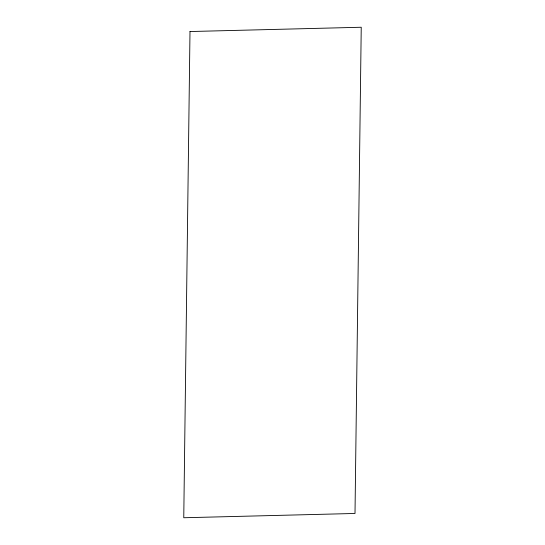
<?xml version="1.0" encoding="UTF-8"?>
<svg xmlns="http://www.w3.org/2000/svg" width="545" height="545" viewBox="0 0 545 545"><rect width="100%" height="100%" fill="white"/><g stroke="black" fill="none" stroke-linecap="round" stroke-linejoin="round"><path stroke-width="0.82" d="M189.994 31.535L183.76 517.75L355.006 513.465L361.24 27.25L189.994 31.535"/></g></svg>
